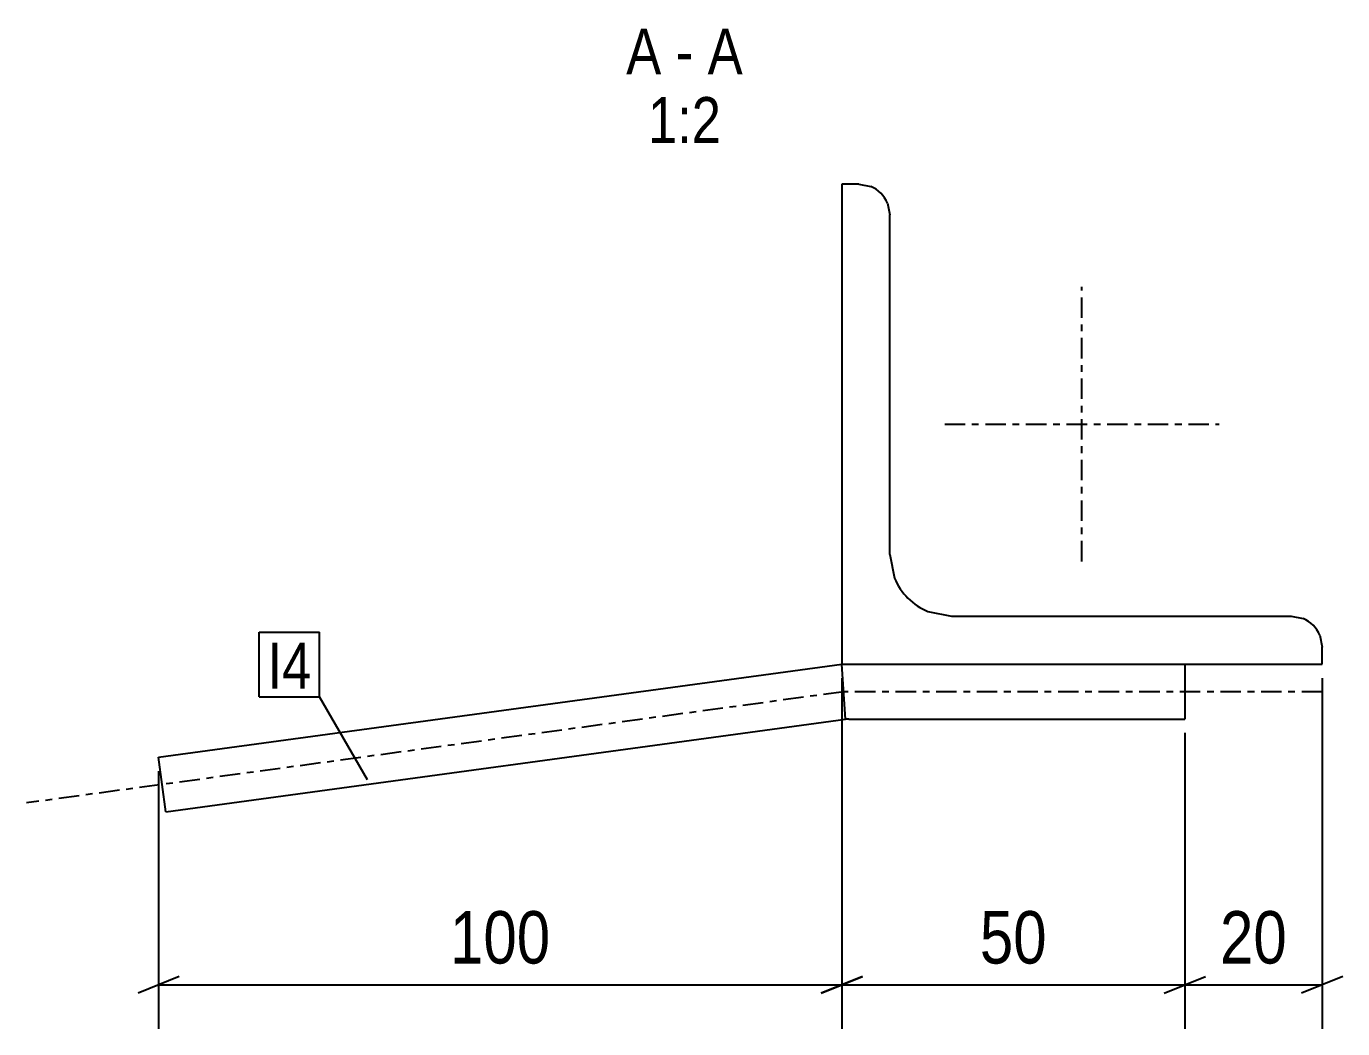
# Model space of a CAD drawing. Header units: millimetres. Extents: x 48 to 37795, y 5 to 1888.
# Drawn here: x 37603.2 to 37795.1, y 4.8 to 150.9 of the extents above; entities that cross this region are included whole.
import ezdxf

# ---------------------------------------------------------------- set-up
doc = ezdxf.new("R2010")
doc.units = ezdxf.units.MM
doc.linetypes.add('DXK_LINE_DOT2', pattern=[3.9198, 1.9599, -1.9599])
doc.linetypes.add('DXK_LINE_DOT3', pattern=[5.9187, 2.979, -0.9799, 0.9799, -0.9799])
for name, color, linetype in [('MÅLSÆTNING', 7, 'Continuous'), ('STÅL', 7, 'Continuous'), ('TEKST', 7, 'Continuous')]:
    doc.layers.add(name, color=color, linetype=linetype)
doc.styles.add('Arial Narrow', font='ARIALN.TTF', dxfattribs={"height": 0.2})

msp = doc.modelspace()

# ---------------------------------------------------------------- linework, layer by layer
at = {"layer": 'MÅLSÆTNING', "color": 7, "linetype": 'Continuous'}
for p, q in [((37722.08, 55.92), (37722.08, 4.8)), ((37722.08, 55.92), (37722.08, 4.8)), ((37792.08, 55.92), (37792.08, 4.8)), ((37772.08, 47.92), (37772.08, 4.8)), ((37772.08, 47.92), (37772.08, 4.8)), ((37622.51, 42.36), (37622.51, 4.8)), ((37625.51, 12.4), (37619.51, 10)), ((37725.08, 12.4), (37719.08, 10)), ((37719.08, 10), (37725.08, 12.4)), ((37769.08, 10), (37775.08, 12.4)), ((37795.08, 12.4), (37789.08, 10)), ((37622.51, 11.2), (37722.08, 11.2)), ((37722.08, 11.2), (37772.08, 11.2)), ((37772.08, 11.2), (37792.08, 11.2))]:
    msp.add_line(p, q, dxfattribs=at)
at = {"layer": 'STÅL', "color": 2, "linetype": 'Continuous'}
for p, q in [((37724.58, 127.92), (37722.08, 127.92)), ((37722.08, 127.92), (37722.08, 57.92)), ((37724.58, 127.92), (37726.3, 127.58)), ((37728.73, 125.14), (37729.08, 123.42)), ((37729.08, 73.92), (37729.08, 123.42)), ((37729.08, 73.92), (37729.76, 70.47)), ((37734.63, 65.6), (37738.08, 64.92)), ((37738.08, 64.92), (37787.58, 64.92)), ((37787.58, 64.92), (37789.3, 64.58)), ((37791.73, 62.14), (37792.08, 60.42)), ((37792.08, 57.92), (37792.08, 60.42)), ((37622.51, 44.36), (37722.08, 57.92)), ((37722.62, 49.92), (37722.08, 57.92)), ((37722.08, 57.92), (37792.08, 57.92)), ((37772.08, 57.92), (37772.08, 49.92)), ((37623.58, 36.43), (37722.62, 49.92)), ((37723.12, 49.92), (37722.62, 49.92)), ((37723.12, 49.92), (37772.08, 49.92)), ((37623.58, 36.43), (37622.51, 44.36))]:
    msp.add_line(p, q, dxfattribs=at)
at = {"layer": 'STÅL', "color": 7, "linetype": 'DXK_LINE_DOT3'}
for p, q in [((37757.08, 72.92), (37757.08, 112.92)), ((37737.08, 92.92), (37777.08, 92.92)), ((37722.35, 53.92), (37603.23, 37.7)), ((37792.08, 53.92), (37722.35, 53.92))]:
    msp.add_line(p, q, dxfattribs=at)
at = {"layer": 'STÅL', "color": 7, "linetype": 'DXK_LINE_DOT2'}
msp.add_line((37722.08, 57.92), (37772.08, 57.92), dxfattribs=at)
at = {"layer": 'STÅL', "color": 2, "linetype": 'Continuous'}
for centre, radius, start, end in [((37724.58, 123.42), 4.5, 22.5, 67.5), ((37738.08, 73.92), 9, 202.5, 247.5), ((37787.58, 60.42), 4.5, 22.5, 67.5)]:
    msp.add_arc(centre, radius, start, end, dxfattribs=at)
at = {"layer": 'TEKST', "color": 7, "linetype": 'Continuous'}
for p, q in [((37637.17, 62.58), (37645.97, 62.58)), ((37637.17, 53.18), (37637.17, 62.58)), ((37645.97, 53.18), (37645.97, 62.58)), ((37637.17, 53.18), (37645.97, 53.18)), ((37652.97, 41.06), (37645.97, 53.18))]:
    msp.add_line(p, q, dxfattribs=at)

# ---------------------------------------------------------------- wipeouts: each hides what was drawn before it
at = {"color": 0}
for points in [[(37681.2, 12.7), (37681.2, 23.9), (37663.38, 23.9), (37663.38, 12.7)], [(37753.55, 12.7), (37753.55, 23.9), (37740.6, 23.9), (37740.6, 12.7)]]:
    msp.add_wipeout(points, dxfattribs=at).dxf.layer = 'MÅLSÆTNING'
at = {"color": 0, "linetype": 'Continuous'}
for points in [[(37695.78, 143.92), (37695.78, 150.92), (37690.66, 150.92), (37690.66, 143.92)], [(37700.43, 143.92), (37700.43, 150.92), (37697.88, 150.92), (37697.88, 143.92)], [(37707.64, 143.92), (37707.64, 150.92), (37702.53, 150.92), (37702.53, 143.92)], [(37704.48, 133.92), (37704.48, 140.92), (37693.82, 140.92), (37693.82, 133.92)]]:
    msp.add_wipeout(points, dxfattribs=at).dxf.layer = 'TEKST'

# ---------------------------------------------------------------- next in the draw order: texts
at = {"layer": 'MÅLSÆTNING', "color": 3, "style": 'Arial Narrow'}
for s, p in [('100', (37664.98, 14.3)), ('50', (37742.2, 14.3))]:
    msp.add_text(s, height=7.635, dxfattribs=at).set_placement(p)
at = {"layer": 'TEKST', "color": 3, "linetype": 'Continuous', "style": 'Arial Narrow'}
for s, height, p in [('A', 6.68, (37690.66, 143.92)), ('A', 6.68, (37702.53, 143.92)), ('-', 6.68, (37697.88, 143.92)), ('1:2', 6.681, (37693.82, 133.92))]:
    msp.add_text(s, height=height, dxfattribs=at).set_placement(p)

# ---------------------------------------------------------------- next in the draw order: wipeouts: each hides what was drawn before it
at = {"color": 0}
for points, layer in [([(37788.55, 12.7), (37788.55, 23.9), (37775.6, 23.9), (37775.6, 12.7)], 'MÅLSÆTNING'), ([(37644.77, 54.38), (37644.77, 61.38), (37638.37, 61.38), (37638.37, 54.38)], 'TEKST')]:
    msp.add_wipeout(points, dxfattribs=at).dxf.layer = layer

# ---------------------------------------------------------------- next in the draw order: linework, layer by layer
at = {"layer": 'MÅLSÆTNING', "color": 7, "linetype": 'Continuous'}
msp.add_line((37769.08, 10), (37775.08, 12.4), dxfattribs=at)

# ---------------------------------------------------------------- next in the draw order: texts
at = {"layer": 'MÅLSÆTNING', "color": 3, "style": 'Arial Narrow'}
msp.add_text('20', height=7.635, dxfattribs=at).set_placement((37777.2, 14.3))

# ---------------------------------------------------------------- next in the draw order: wipeouts: each hides what was drawn before it
at = {"color": 0}
msp.add_wipeout([(37644.77, 54.38), (37644.77, 61.38), (37638.37, 61.38), (37638.37, 54.38)], dxfattribs=at).dxf.layer = 'TEKST'

# ---------------------------------------------------------------- next in the draw order: texts
at = {"layer": 'TEKST', "color": 3, "style": 'Arial Narrow'}
msp.add_text('I4', height=6.681, dxfattribs=at).set_placement((37638.37, 54.38))

doc.saveas('drawing.dxf')
